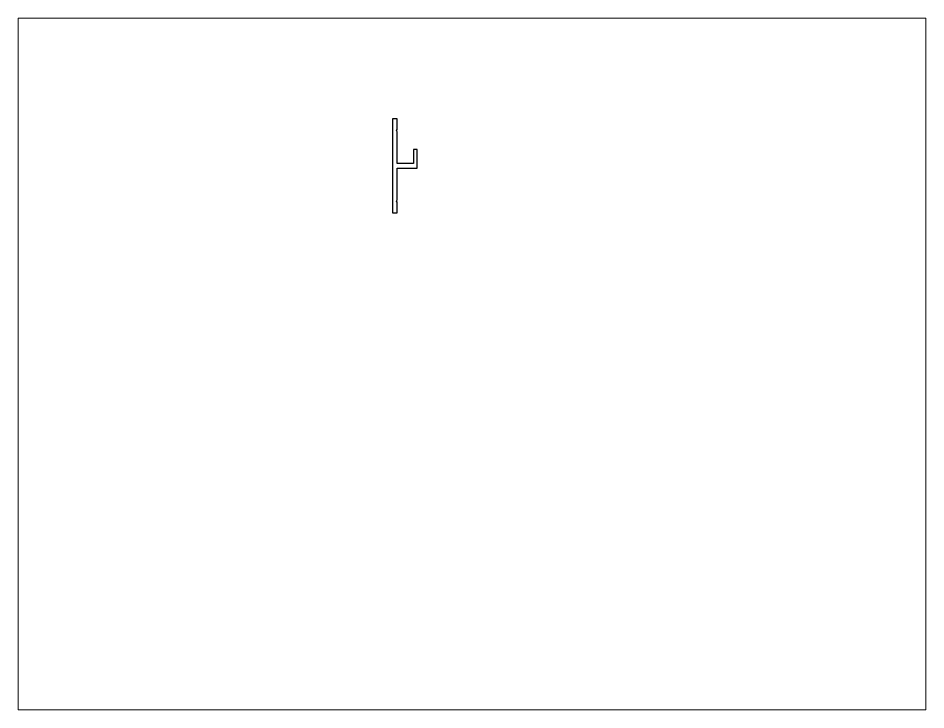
# Paper-space layout 'Layout1' of a CAD drawing. Extents: x 27 to 240, y 20 to 183.
# The model-space entities are those that its viewports show. They can reach past a viewport. Long polylines and large blocks are cut down to what shows.
import ezdxf

# ---------------------------------------------------------------- set-up
doc = ezdxf.new("R2010")
doc.units = 0
doc.header["$LTSCALE"] = 15
doc.layers.get('0').update_dxf_attribs({"linetype": 'CONTINUOUS'})

msp = doc.modelspace()

# ---------------------------------------------------------------- linework, layer by layer
at = {"color": 0, "linetype": 'CONTINUOUS', "ltscale": 0.05}
msp.add_lwpolyline([(158.68, 234.5), (156.68, 234.5), (156.68, 194.5), (158.68, 194.5), (158.68, 199), (158.48, 199.5), (158.68, 200), (158.68, 213.5), (167.18, 213.5), (167.18, 221.5), (165.68, 221.5), (165.68, 215.5), (158.68, 215.5), (158.68, 229), (158.48, 229.5), (158.68, 230)], close=True, dxfattribs=at)

psp = doc.layouts.get("Layout1")

# ---------------------------------------------------------------- viewports
at = {"layer": '0', "color": 0, "linetype": 'BYBLOCK', "ltscale": 0.05}
psp.add_viewport(center=(133.35, 101.6), size=(213.36, 162.56), view_center_point=(190.51, 130.3), view_height=293.8955, dxfattribs=at)

doc.saveas('drawing.dxf')
